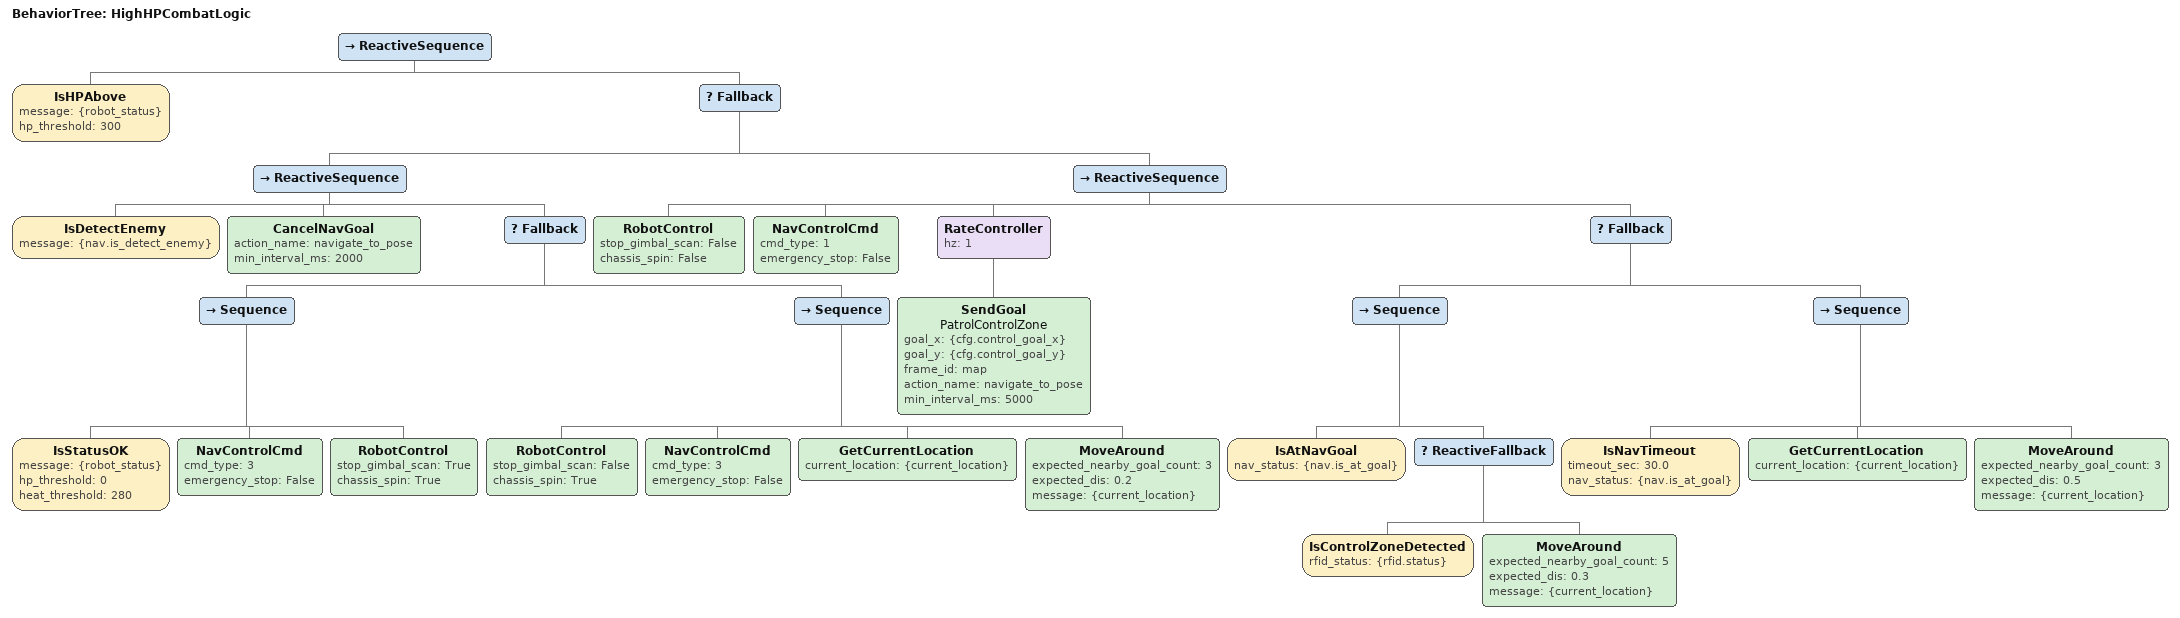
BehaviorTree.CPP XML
<root BTCPP_format="4">
  <BehaviorTree ID="HighHPCombatLogic">
    <ReactiveSequence>
      <!-- 前置条件: 血量 ≥ 300 才进入高血量逻辑 -->
      <IsHPAbove message="{robot_status}" hp_threshold="300"/>

      <Fallback>
        <!-- ══════════════════════════════════════════════════════════
             分支 A: 检测到敌人 → 进入交战状态
             ══════════════════════════════════════════════════════════ -->
        <ReactiveSequence>
          <IsDetectEnemy message="{nav.is_detect_enemy}"/>
          <!-- 检测到敌人：立刻取消 Nav2 导航目标，避免底盘仍被 Nav2 控制与停车指令冲突 -->
          <CancelNavGoal action_name="navigate_to_pose" min_interval_ms="2000"/>

          <Fallback>
            <!-- A-1: 热量安全(≤280) → 刹车+原地，开小陀螺
                 说明: 机器人停止移动以最大化射击精度，
                       停止云台扫描让瞄准程序接管，
                       小陀螺提供被动防护 -->
            <Sequence>
              <IsStatusOK message="{robot_status}"
                          hp_threshold="0"
                          heat_threshold="280"/>
              <NavControlCmd cmd_type="3" emergency_stop="False"/>
              <RobotControl stop_gimbal_scan="True"
                            chassis_spin="True"/>
            </Sequence>

            <!-- A-2: 热量过高(>280) → 暂停射击姿态，小幅闪避等冷却
                 说明: 热量超限继续射击会被裁判系统扣血,
                       此时利用闪避拉开距离、降低被命中率 -->
            <Sequence>
              <RobotControl stop_gimbal_scan="False"
                            chassis_spin="True"/>
              <NavControlCmd cmd_type="3" emergency_stop="False"/>
              <GetCurrentLocation current_location="{current_location}"/>
              <MoveAround expected_nearby_goal_count="3"
                          expected_dis="0.2"
                          message="{current_location}"/>
            </Sequence>
          </Fallback>
        </ReactiveSequence>

        <!-- ══════════════════════════════════════════════════════════
             分支 B: 未检测到敌人 → 主动巡逻+占控制区
             ══════════════════════════════════════════════════════════ -->
        <ReactiveSequence>
          <!-- 保持云台扫描搜敌 -->
          <RobotControl stop_gimbal_scan="False"
                        chassis_spin="False"/>
          <!-- 允许导航移动 -->
          <NavControlCmd cmd_type="1" emergency_stop="False"/>
          <!-- 前往控制区巡逻: 高血量时优先争夺控制区获取战略优势 -->
          <RateController hz="1">
            <SendGoal name="PatrolControlZone"
                      goal_x="{cfg.control_goal_x}"
                      goal_y="{cfg.control_goal_y}"
                      frame_id="map"
                      action_name="navigate_to_pose"
                      min_interval_ms="5000"/>
          </RateController>
          <Fallback>
            <!-- 正常到达控制区 → RFID 感应 + 微调 -->
            <Sequence>
              <IsAtNavGoal nav_status="{nav.is_at_goal}"/>
              <ReactiveFallback>
                <IsControlZoneDetected rfid_status="{rfid.status}"/>
                <MoveAround expected_nearby_goal_count="5"
                            expected_dis="0.3"
                            message="{current_location}"/>
              </ReactiveFallback>
            </Sequence>
            <!-- Recovery: 导航超时(30s未到达) → 随机移动脱困 -->
            <Sequence>
              <IsNavTimeout timeout_sec="30.0"
                            nav_status="{nav.is_at_goal}"/>
              <GetCurrentLocation current_location="{current_location}"/>
              <MoveAround expected_nearby_goal_count="3"
                          expected_dis="0.5"
                          message="{current_location}"/>
            </Sequence>
          </Fallback>
        </ReactiveSequence>

      </Fallback>
    </ReactiveSequence>
  </BehaviorTree>
</root>
